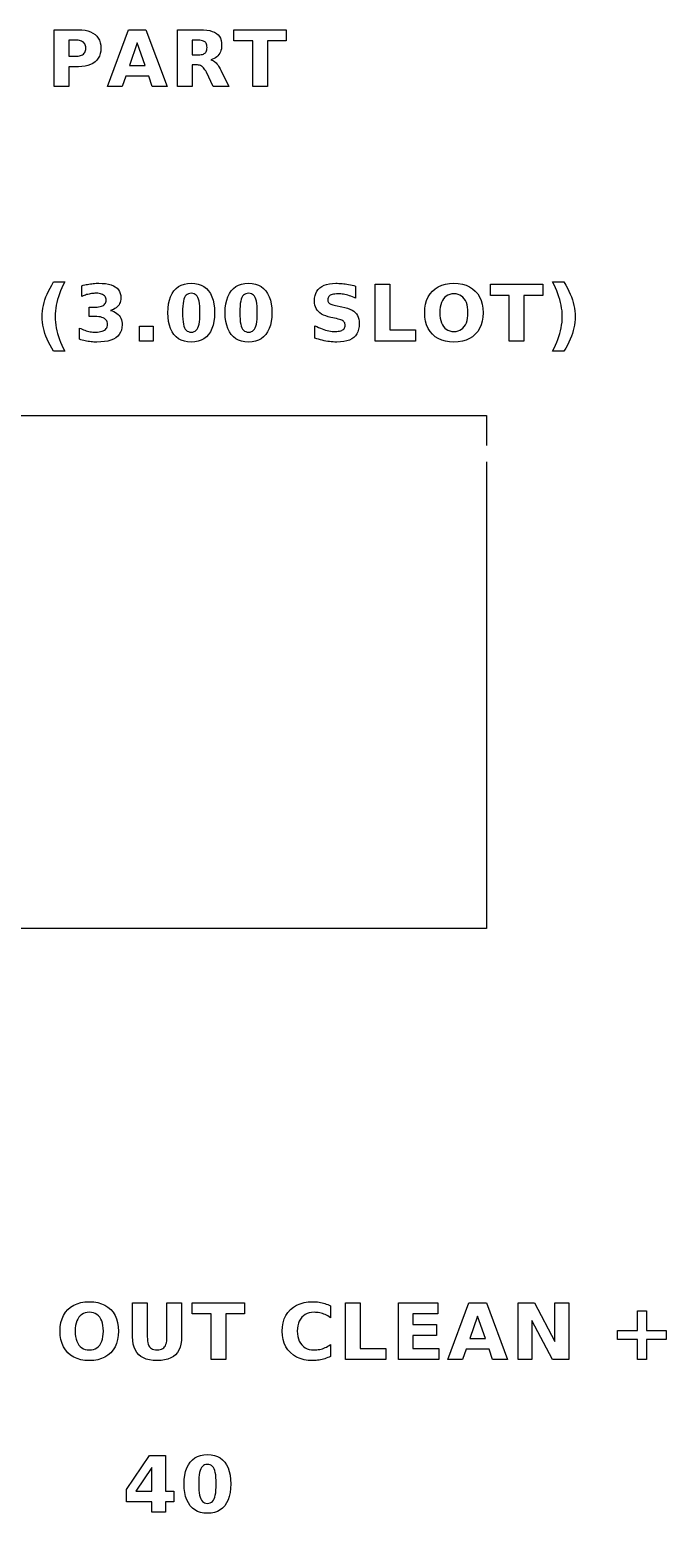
# Model space of a CAD drawing. Header units: millimetres. Extents: x 10 to 256, y 12 to 289.
# Drawn here: x 109.1 to 134.1, y 29 to 87.2 of the extents above; entities that cross this region are included whole.
import ezdxf

# ---------------------------------------------------------------- set-up
doc = ezdxf.new("R2010")
doc.units = ezdxf.units.MM
doc.layers.add('CUT', color=1, linetype='CONTINUOUS')
doc.layers.add('ENGRAVE', color=5, linetype='CONTINUOUS')

msp = doc.modelspace()

# ---------------------------------------------------------------- linework, layer by layer
at = {"layer": 'CUT', "color": 1}
for points in [[(86.925, 63.95), (86.925, 72.075), (105.575, 72.075), (105.575, 62.075), (108.425, 62.075), (108.425, 72.075), (127.075, 72.075), (127.075, 70.9)], [(127.075, 70.25), (127.075, 51.925), (86.925, 51.925), (86.925, 63.3)]]:
    msp.add_lwpolyline(points, dxfattribs=at)
at = {"layer": 'ENGRAVE', "color": 5}
for points in [[(111.7109, 87.0388), (111.7804, 86.9714), (111.8373, 86.8951), (111.8815, 86.8099), (111.9131, 86.7158), (111.9321, 86.6128), (111.9384, 86.5009), (111.9321, 86.3885), (111.9131, 86.2852), (111.8815, 86.1908), (111.8373, 86.1054), (111.7804, 86.029), (111.7109, 85.9616), (111.6295, 85.9039), (111.5372, 85.8567), (111.4339, 85.82), (111.3196, 85.7938), (111.1944, 85.7781), (111.0581, 85.7728), (110.6792, 85.7728), (110.6792, 85), (110.1048, 85), (110.1048, 87.2275), (111.0581, 87.2275), (111.1944, 87.2223), (111.3196, 87.2065), (111.4339, 87.1803), (111.5372, 87.1436), (111.6295, 87.0964), (111.7109, 87.0388)], [(113.9584, 85), (113.8182, 85.4058), (112.92, 85.4058), (112.7782, 85), (112.2009, 85), (113.0259, 87.2275), (113.7107, 87.2275), (114.5358, 85), (113.9584, 85)], [(116.098, 87.2111), (116.2121, 87.1906), (116.3131, 87.1619), (116.4011, 87.1249), (116.476, 87.0798), (116.5387, 87.0258), (116.5899, 86.9623), (116.6298, 86.8892), (116.6583, 86.8066), (116.6754, 86.7145), (116.6811, 86.6128), (116.6782, 86.5414), (116.6693, 86.4744), (116.6545, 86.4118), (116.6337, 86.3535), (116.607, 86.2997), (116.5744, 86.2503), (116.5359, 86.2051), (116.4913, 86.1641), (116.4407, 86.1272), (116.3841, 86.0944), (116.3215, 86.0658), (116.2529, 86.0414), (116.2915, 86.0306), (116.3288, 86.0159), (116.3646, 85.9976), (116.3991, 85.9754), (116.4323, 85.9495), (116.464, 85.9198), (116.4952, 85.8855), (116.5265, 85.8458), (116.5579, 85.8006), (116.5894, 85.75), (116.621, 85.694), (116.6528, 85.6326), (116.9646, 85), (116.3529, 85), (116.0814, 85.5535), (116.0539, 85.6063), (116.0264, 85.6532), (115.9987, 85.6941), (115.9709, 85.7292), (115.943, 85.7585), (115.915, 85.7818), (115.8853, 85.8005), (115.8526, 85.8158), (115.8167, 85.8277), (115.7777, 85.8362), (115.7357, 85.8413), (115.6905, 85.843), (115.5278, 85.843), (115.5278, 85), (114.9534, 85), (114.9534, 87.2275), (115.8307, 87.2275), (115.9709, 87.2234), (116.098, 87.2111)], [(117.9029, 86.7933), (117.1629, 86.7933), (117.1629, 87.2275), (119.2159, 87.2275), (119.2159, 86.7933), (118.4773, 86.7933), (118.4773, 85), (117.9029, 85), (117.9029, 86.7933)], [(111.2226, 86.2456), (111.2551, 86.2704), (111.2829, 86.2994), (111.3056, 86.3322), (111.3233, 86.3687), (111.336, 86.409), (111.3435, 86.4531), (111.3461, 86.5009), (111.3435, 86.5487), (111.336, 86.5928), (111.3233, 86.633), (111.3056, 86.6693), (111.2829, 86.7019), (111.2551, 86.7307), (111.2226, 86.7553), (111.1859, 86.7754), (111.145, 86.7911), (111.0999, 86.8023), (111.0505, 86.809), (110.997, 86.8113), (110.6792, 86.8113), (110.6792, 86.1891), (110.997, 86.1891), (111.0505, 86.1914), (111.0999, 86.1981), (111.145, 86.2094), (111.1859, 86.2252), (111.2226, 86.2456)], [(113.6734, 85.8191), (113.3691, 86.7053), (113.0632, 85.8191), (113.6734, 85.8191)], [(116.0284, 86.307), (116.0523, 86.3317), (116.0719, 86.3613), (116.0871, 86.3957), (116.098, 86.4349), (116.1045, 86.479), (116.1067, 86.5278), (116.1045, 86.5761), (116.098, 86.6196), (116.0871, 86.6583), (116.0719, 86.6922), (116.0523, 86.7213), (116.0284, 86.7456), (115.9994, 86.7657), (115.9648, 86.7821), (115.9245, 86.7948), (115.8785, 86.804), (115.8269, 86.8094), (115.7695, 86.8113), (115.5278, 86.8113), (115.5278, 86.2398), (115.7695, 86.2398), (115.8269, 86.2417), (115.8785, 86.2473), (115.9245, 86.2566), (115.9648, 86.2697), (115.9994, 86.2865), (116.0284, 86.307)], [(109.884, 74.9565), (109.8311, 75.0723), (109.7849, 75.186), (109.7453, 75.2976), (109.712, 75.4082), (109.6848, 75.5184), (109.6636, 75.6283), (109.6485, 75.7379), (109.6394, 75.8473), (109.6364, 75.9564), (109.6394, 76.0655), (109.6485, 76.1751), (109.6638, 76.2851), (109.6851, 76.3957), (109.7125, 76.5066), (109.746, 76.618), (109.7858, 76.7305), (109.8321, 76.8447), (109.885, 76.9606), (109.9443, 77.0782), (110.0101, 77.1975), (110.0825, 77.3185), (110.5256, 77.3185), (110.4646, 77.2011), (110.4089, 77.0845), (110.3585, 76.9688), (110.3134, 76.854), (110.2736, 76.7401), (110.2391, 76.627), (110.2099, 76.5146), (110.1861, 76.4026), (110.1675, 76.2911), (110.1542, 76.1801), (110.1463, 76.0695), (110.1436, 75.9593), (110.1463, 75.8492), (110.1542, 75.7385), (110.1673, 75.6274), (110.1857, 75.5157), (110.2094, 75.4036), (110.2384, 75.2909), (110.2727, 75.1776), (110.3124, 75.0633), (110.3575, 74.9482), (110.4081, 74.8321), (110.4641, 74.7151), (110.5256, 74.5972), (110.0825, 74.5972), (110.0097, 74.719), (109.9435, 74.8388), (109.884, 74.9565)], [(112.6162, 76.0445), (112.6582, 75.9989), (112.694, 75.9487), (112.7233, 75.8942), (112.7461, 75.8353), (112.7623, 75.7721), (112.7721, 75.7045), (112.7753, 75.6326), (112.7683, 75.5266), (112.7472, 75.4294), (112.7119, 75.3411), (112.6626, 75.2616), (112.5992, 75.1909), (112.5217, 75.1291), (112.4307, 75.0764), (112.3268, 75.0333), (112.2099, 74.9998), (112.0801, 74.9759), (111.9374, 74.9615), (111.7817, 74.9567), (111.7245, 74.9575), (111.6672, 74.9598), (111.6099, 74.9636), (111.5526, 74.969), (111.4952, 74.9759), (111.4378, 74.9843), (111.3805, 74.9943), (111.3233, 75.0058), (111.2664, 75.0188), (111.2097, 75.0334), (111.1532, 75.0495), (111.0969, 75.0671), (111.0969, 75.5103), (111.1505, 75.4845), (111.204, 75.4609), (111.2574, 75.4396), (111.3107, 75.4204), (111.3639, 75.4034), (111.4169, 75.3887), (111.4697, 75.3761), (111.5223, 75.3659), (111.5745, 75.3579), (111.6264, 75.3522), (111.6781, 75.3488), (111.7295, 75.3476), (111.8026, 75.3498), (111.8698, 75.3564), (111.9311, 75.3674), (111.9864, 75.3828), (112.0358, 75.4025), (112.0793, 75.4267), (112.1165, 75.455), (112.1469, 75.487), (112.1705, 75.5229), (112.1874, 75.5626), (112.1976, 75.6062), (112.2009, 75.6535), (112.1975, 75.7022), (112.1871, 75.7467), (112.1698, 75.7872), (112.1456, 75.8236), (112.1144, 75.8558), (112.0764, 75.884), (112.0315, 75.9079), (111.9801, 75.9275), (111.9221, 75.9427), (111.8575, 75.9536), (111.7864, 75.9601), (111.7086, 75.9623), (111.4788, 75.9623), (111.4788, 76.3323), (111.7205, 76.3323), (111.7896, 76.3342), (111.8525, 76.3399), (111.9093, 76.3493), (111.9599, 76.3625), (112.0044, 76.3795), (112.0428, 76.4002), (112.0752, 76.4248), (112.1016, 76.4533), (112.1222, 76.4858), (112.1369, 76.5222), (112.1458, 76.5626), (112.1487, 76.6069), (112.1459, 76.648), (112.1373, 76.6859), (112.123, 76.7206), (112.103, 76.7521), (112.0772, 76.7803), (112.0458, 76.8053), (112.0091, 76.8267), (111.9677, 76.8442), (111.9216, 76.8579), (111.8707, 76.8676), (111.8151, 76.8735), (111.7548, 76.8754), (111.7085, 76.8745), (111.662, 76.8719), (111.6153, 76.8676), (111.5685, 76.8615), (111.5215, 76.8536), (111.4743, 76.8441), (111.4271, 76.8328), (111.38, 76.8199), (111.333, 76.8053), (111.286, 76.789), (111.2392, 76.7711), (111.1924, 76.7516), (111.1924, 77.1723), (111.249, 77.1876), (111.3054, 77.2015), (111.3617, 77.2141), (111.4178, 77.2254), (111.4738, 77.2353), (111.5295, 77.2439), (111.5851, 77.2512), (111.6403, 77.2572), (111.6952, 77.2618), (111.7497, 77.2651), (111.8039, 77.2671), (111.8578, 77.2678), (111.9964, 77.2638), (112.1229, 77.252), (112.2373, 77.2322), (112.3395, 77.2045), (112.4296, 77.1688), (112.5075, 77.1253), (112.5734, 77.0738), (112.6273, 77.0143), (112.6692, 76.9468), (112.6992, 76.8713), (112.7171, 76.7879), (112.7231, 76.6964), (112.7203, 76.6332), (112.7117, 76.5739), (112.6974, 76.5186), (112.6774, 76.4673), (112.6516, 76.4198), (112.6202, 76.3763), (112.5831, 76.3369), (112.5406, 76.3015), (112.4926, 76.2702), (112.4392, 76.2431), (112.3802, 76.22), (112.3158, 76.201), (112.3879, 76.1793), (112.454, 76.1527), (112.5141, 76.1214), (112.5681, 76.0853), (112.6162, 76.0445)], [(116.1649, 75.2574), (116.0797, 75.1655), (115.9835, 75.0903), (115.8762, 75.0319), (115.7577, 74.9901), (115.6282, 74.9651), (115.4875, 74.9567), (115.3464, 74.9651), (115.2165, 74.9901), (115.0977, 75.0319), (114.9902, 75.0903), (114.8938, 75.1655), (114.8087, 75.2574), (114.7357, 75.3646), (114.676, 75.4859), (114.6296, 75.6212), (114.5965, 75.7706), (114.5766, 75.934), (114.5699, 76.1115), (114.5766, 76.2895), (114.5965, 76.4533), (114.6296, 76.6029), (114.676, 76.7385), (114.7357, 76.8599), (114.8087, 76.9672), (114.8938, 77.059), (114.9902, 77.1342), (115.0977, 77.1926), (115.2165, 77.2344), (115.3464, 77.2594), (115.4875, 77.2678), (115.6282, 77.2594), (115.7577, 77.2344), (115.8762, 77.1926), (115.9835, 77.1342), (116.0797, 77.059), (116.1649, 76.9672), (116.2378, 76.8599), (116.2975, 76.7385), (116.3439, 76.6029), (116.3771, 76.4533), (116.3969, 76.2895), (116.4036, 76.1115), (116.3969, 75.934), (116.3771, 75.7706), (116.3439, 75.6212), (116.2975, 75.4859), (116.2378, 75.3646), (116.1649, 75.2574)], [(118.4861, 75.3646), (118.4131, 75.2574), (118.328, 75.1655), (118.2318, 75.0903), (118.1244, 75.0319), (118.006, 74.9901), (117.8764, 74.9651), (117.7358, 74.9567), (117.5947, 74.9651), (117.4647, 74.9901), (117.346, 75.0319), (117.2385, 75.0903), (117.1421, 75.1655), (117.0569, 75.2574), (116.984, 75.3646), (116.9243, 75.4859), (116.8779, 75.6212), (116.8447, 75.7706), (116.8249, 75.934), (116.8182, 76.1115), (116.8249, 76.2895), (116.8447, 76.4533), (116.8779, 76.6029), (116.9243, 76.7385), (116.984, 76.8599), (117.0569, 76.9672), (117.1421, 77.059), (117.2385, 77.1342), (117.346, 77.1926), (117.4647, 77.2344), (117.5947, 77.2594), (117.7358, 77.2678), (117.8764, 77.2594), (118.006, 77.2344), (118.1244, 77.1926), (118.2318, 77.1342), (118.328, 77.059), (118.4131, 76.9672), (118.4861, 76.8599), (118.5458, 76.7385), (118.5922, 76.6029), (118.6253, 76.4533), (118.6452, 76.2895), (118.6519, 76.1115), (118.6452, 75.934), (118.6253, 75.7706), (118.5922, 75.6212), (118.5458, 75.4859), (118.4861, 75.3646)], [(121.7557, 76.7579), (121.6962, 76.7774), (121.6373, 76.7947), (121.5789, 76.8098), (121.5212, 76.8225), (121.4646, 76.833), (121.4092, 76.8411), (121.3547, 76.8469), (121.3014, 76.8504), (121.2491, 76.8515), (121.1835, 76.85), (121.1238, 76.8452), (121.0701, 76.8374), (121.0224, 76.8263), (120.9806, 76.8122), (120.9448, 76.7948), (120.9147, 76.7742), (120.8901, 76.7501), (120.8709, 76.7225), (120.8572, 76.6914), (120.849, 76.6568), (120.8463, 76.6188), (120.8481, 76.59), (120.8537, 76.5635), (120.8629, 76.5392), (120.8758, 76.517), (120.8924, 76.497), (120.9127, 76.4793), (120.9378, 76.463), (120.969, 76.4475), (121.0061, 76.4329), (121.0493, 76.4189), (121.0985, 76.4058), (121.1537, 76.3935), (121.3983, 76.3443), (121.5162, 76.3172), (121.6221, 76.2859), (121.7161, 76.2503), (121.7982, 76.2103), (121.8683, 76.1661), (121.9265, 76.1175), (121.9744, 76.0632), (122.0135, 76.0018), (122.044, 75.9332), (122.0657, 75.8576), (122.0788, 75.7747), (122.0831, 75.6848), (122.0771, 75.5672), (122.0589, 75.4601), (122.0285, 75.3635), (121.986, 75.2773), (121.9314, 75.2017), (121.8646, 75.1365), (121.7853, 75.0816), (121.6932, 75.0366), (121.5884, 75.0017), (121.4707, 74.9767), (121.3402, 74.9617), (121.1969, 74.9567), (121.1263, 74.9579), (121.0555, 74.9612), (120.9847, 74.9668), (120.9138, 74.9746), (120.8428, 74.9847), (120.7717, 74.997), (120.7006, 75.0115), (120.6295, 75.0282), (120.5584, 75.047), (120.4872, 75.068), (120.4161, 75.0911), (120.345, 75.1164), (120.345, 75.6013), (120.4157, 75.565), (120.4857, 75.5319), (120.5548, 75.5019), (120.6232, 75.4749), (120.6907, 75.4511), (120.7575, 75.4304), (120.8235, 75.4129), (120.8887, 75.3985), (120.9532, 75.3874), (121.0168, 75.3794), (121.0797, 75.3746), (121.1417, 75.373), (121.2019, 75.3747), (121.2573, 75.38), (121.3077, 75.3887), (121.3532, 75.4008), (121.3939, 75.4165), (121.4297, 75.4357), (121.4602, 75.458), (121.4852, 75.4834), (121.5046, 75.5117), (121.5185, 75.5431), (121.5269, 75.5774), (121.5296, 75.6147), (121.5277, 75.6482), (121.5221, 75.679), (121.5127, 75.7072), (121.4995, 75.7327), (121.4825, 75.7556), (121.4617, 75.7758), (121.4354, 75.7944), (121.4015, 75.8123), (121.3601, 75.8295), (121.3112, 75.8461), (121.2548, 75.862), (121.191, 75.8773), (120.9686, 75.9265), (120.8622, 75.9527), (120.7658, 75.9837), (120.6794, 76.0194), (120.6029, 76.0598), (120.5365, 76.1049), (120.48, 76.1548), (120.4328, 76.21), (120.3942, 76.2713), (120.3642, 76.3387), (120.3428, 76.4121), (120.3299, 76.4915), (120.3256, 76.577), (120.3316, 76.6836), (120.3495, 76.7817), (120.3793, 76.8713), (120.4211, 76.9523), (120.4748, 77.0248), (120.5405, 77.0888), (120.6173, 77.1435), (120.7046, 77.1882), (120.8023, 77.223), (120.9105, 77.2479), (121.0291, 77.2628), (121.1581, 77.2678), (121.2196, 77.267), (121.2816, 77.2647), (121.3443, 77.2609), (121.4075, 77.2555), (121.4712, 77.2486), (121.5356, 77.2402), (121.6006, 77.2302), (121.6664, 77.2187), (121.7329, 77.2057), (121.8002, 77.1911), (121.8682, 77.175), (121.9369, 77.1574), (121.9369, 76.6859), (121.876, 76.7122), (121.8156, 76.7362), (121.7557, 76.7579)], [(122.7097, 75), (122.7097, 77.2275), (123.2841, 77.2275), (123.2841, 75.4342), (124.2926, 75.4342), (124.2926, 75), (122.7097, 75)], [(126.53, 77.0544), (126.6379, 76.9604), (126.7309, 76.8515), (126.807, 76.7295), (126.8662, 76.5945), (126.9084, 76.4465), (126.9338, 76.2855), (126.9423, 76.1115), (126.9338, 75.938), (126.9084, 75.7773), (126.8662, 75.6296), (126.807, 75.4948), (126.7309, 75.373), (126.6379, 75.2641), (126.53, 75.1702), (126.4091, 75.0933), (126.2753, 75.0336), (126.1286, 74.9909), (125.969, 74.9653), (125.7964, 74.9567), (125.6243, 74.9653), (125.465, 74.9909), (125.3184, 75.0336), (125.1847, 75.0933), (125.0638, 75.1702), (124.9557, 75.2641), (124.8625, 75.373), (124.7862, 75.4948), (124.7269, 75.6296), (124.6845, 75.7773), (124.6591, 75.938), (124.6506, 76.1115), (124.6591, 76.2855), (124.6845, 76.4465), (124.7269, 76.5945), (124.7862, 76.7295), (124.8625, 76.8515), (124.9557, 76.9604), (125.0638, 77.0544), (125.1847, 77.1312), (125.3184, 77.191), (125.465, 77.2336), (125.6243, 77.2593), (125.7964, 77.2678), (125.969, 77.2593), (126.1286, 77.2336), (126.2753, 77.191), (126.4091, 77.1312), (126.53, 77.0544)], [(127.9731, 75), (127.9731, 76.7933), (127.2331, 76.7933), (127.2331, 77.2275), (129.286, 77.2275), (129.286, 76.7933), (128.5475, 76.7933), (128.5475, 75), (127.9731, 75)], [(129.8815, 75.0633), (129.9213, 75.1776), (129.9558, 75.2909), (129.985, 75.4036), (130.0088, 75.5157), (130.0274, 75.6274), (130.0407, 75.7385), (130.0486, 75.8492), (130.0513, 75.9593), (130.0486, 76.0695), (130.0407, 76.1801), (130.0274, 76.2911), (130.0088, 76.4026), (129.985, 76.5146), (129.9558, 76.627), (129.9213, 76.7401), (129.8815, 76.854), (129.8364, 76.9688), (129.786, 77.0845), (129.7303, 77.2011), (129.6693, 77.3185), (130.1125, 77.3185), (130.1848, 77.1975), (130.2506, 77.0782), (130.31, 76.9606), (130.3628, 76.8447), (130.4091, 76.7305), (130.4489, 76.618), (130.4824, 76.5066), (130.5098, 76.3957), (130.5311, 76.2851), (130.5464, 76.1751), (130.5555, 76.0655), (130.5586, 75.9564), (130.5555, 75.8473), (130.5465, 75.7379), (130.5313, 75.6283), (130.5101, 75.5184), (130.4829, 75.4082), (130.4496, 75.2976), (130.41, 75.186), (130.3638, 75.0723), (130.3109, 74.9565), (130.2514, 74.8388), (130.1852, 74.719), (130.1125, 74.5972), (129.6693, 74.5972), (129.7303, 74.7151), (129.786, 74.8321), (129.8364, 74.9482), (129.8815, 75.0633)], [(115.7508, 76.7046), (115.7218, 76.7568), (115.6868, 76.7995), (115.6458, 76.8327), (115.599, 76.8564), (115.5462, 76.8707), (115.4875, 76.8754), (115.4288, 76.8707), (115.3759, 76.8564), (115.329, 76.8327), (115.2879, 76.7995), (115.2527, 76.7568), (115.2234, 76.7046), (115.1993, 76.6408), (115.1795, 76.5633), (115.1641, 76.472), (115.1531, 76.3671), (115.1465, 76.2484), (115.1444, 76.116), (115.1465, 75.9822), (115.1531, 75.8622), (115.1641, 75.7561), (115.1795, 75.6638), (115.1993, 75.5853), (115.2234, 75.5207), (115.2527, 75.4678), (115.2879, 75.4245), (115.329, 75.3909), (115.3759, 75.3669), (115.4288, 75.3524), (115.4875, 75.3476), (115.5458, 75.3524), (115.5982, 75.3669), (115.6449, 75.3909), (115.6858, 75.4245), (115.7208, 75.4678), (115.7501, 75.5207), (115.7743, 75.5853), (115.794, 75.6638), (115.8094, 75.7561), (115.8204, 75.8622), (115.827, 75.9822), (115.8292, 76.116), (115.827, 76.2484), (115.8205, 76.3671), (115.8096, 76.472), (115.7944, 76.5633), (115.7748, 76.6408), (115.7508, 76.7046)], [(118.0231, 76.6408), (117.9991, 76.7046), (117.97, 76.7568), (117.935, 76.7995), (117.8941, 76.8327), (117.8473, 76.8564), (117.7945, 76.8707), (117.7358, 76.8754), (117.6771, 76.8707), (117.6242, 76.8564), (117.5773, 76.8327), (117.5362, 76.7995), (117.501, 76.7568), (117.4717, 76.7046), (117.4475, 76.6408), (117.4278, 76.5633), (117.4124, 76.472), (117.4014, 76.3671), (117.3948, 76.2484), (117.3926, 76.116), (117.3948, 75.9822), (117.4014, 75.8622), (117.4124, 75.7561), (117.4278, 75.6638), (117.4475, 75.5853), (117.4717, 75.5207), (117.501, 75.4678), (117.5362, 75.4245), (117.5773, 75.3909), (117.6242, 75.3669), (117.6771, 75.3524), (117.7358, 75.3476), (117.7941, 75.3524), (117.8465, 75.3669), (117.8932, 75.3909), (117.9341, 75.4245), (117.9691, 75.4678), (117.9984, 75.5207), (118.0225, 75.5853), (118.0423, 75.6638), (118.0577, 75.7561), (118.0687, 75.8622), (118.0753, 75.9822), (118.0774, 76.116), (118.0753, 76.2484), (118.0687, 76.3671), (118.0579, 76.472), (118.0426, 76.5633), (118.0231, 76.6408)], [(125.4406, 76.7168), (125.3891, 76.6576), (125.3449, 76.5885), (125.3087, 76.5107), (125.2806, 76.4241), (125.2605, 76.3287), (125.2484, 76.2245), (125.2444, 76.1115), (125.2484, 75.999), (125.2605, 75.8952), (125.2806, 75.8001), (125.3087, 75.7137), (125.3449, 75.636), (125.3891, 75.5669), (125.4406, 75.5077), (125.4987, 75.4592), (125.5633, 75.4215), (125.6345, 75.3945), (125.7122, 75.3784), (125.7964, 75.373), (125.8811, 75.3784), (125.9592, 75.3945), (126.0307, 75.4215), (126.0955, 75.4592), (126.1537, 75.5077), (126.2052, 75.5669), (126.2494, 75.636), (126.2856, 75.7137), (126.3138, 75.8001), (126.3339, 75.8952), (126.3459, 75.999), (126.3499, 76.1115), (126.3459, 76.2245), (126.3339, 76.3287), (126.3138, 76.4241), (126.2856, 76.5107), (126.2494, 76.5885), (126.2052, 76.6576), (126.1537, 76.7168), (126.0955, 76.7653), (126.0307, 76.803), (125.9592, 76.83), (125.8811, 76.8461), (125.7964, 76.8515), (125.7122, 76.8461), (125.6345, 76.83), (125.5633, 76.803), (125.4987, 76.7653), (125.4406, 76.7168)], [(113.4526, 75.5774), (113.9897, 75.5774), (113.9897, 75), (113.4526, 75), (113.4526, 75.5774)], [(112.4197, 36.8515), (112.4958, 36.7295), (112.5549, 36.5945), (112.5972, 36.4465), (112.6226, 36.2855), (112.631, 36.1115), (112.6226, 35.938), (112.5972, 35.7773), (112.5549, 35.6296), (112.4958, 35.4948), (112.4197, 35.373), (112.3267, 35.2641), (112.2187, 35.1702), (112.0979, 35.0933), (111.9641, 35.0336), (111.8174, 34.9909), (111.6578, 34.9653), (111.4852, 34.9567), (111.3131, 34.9653), (111.1537, 34.9909), (111.0072, 35.0336), (110.8735, 35.0933), (110.7526, 35.1702), (110.6445, 35.2641), (110.5512, 35.373), (110.475, 35.4948), (110.4156, 35.6296), (110.3733, 35.7773), (110.3478, 35.938), (110.3394, 36.1115), (110.3478, 36.2855), (110.3733, 36.4465), (110.4156, 36.5945), (110.475, 36.7295), (110.5512, 36.8515), (110.6445, 36.9604), (110.7526, 37.0544), (110.8735, 37.1312), (111.0072, 37.191), (111.1537, 37.2336), (111.3131, 37.2593), (111.4852, 37.2678), (111.6578, 37.2593), (111.8174, 37.2336), (111.9641, 37.191), (112.0979, 37.1312), (112.2187, 37.0544), (112.3267, 36.9604), (112.4197, 36.8515)], [(111.0337, 36.5885), (110.9975, 36.5107), (110.9693, 36.4241), (110.9492, 36.3287), (110.9372, 36.2245), (110.9332, 36.1115), (110.9372, 35.999), (110.9492, 35.8952), (110.9693, 35.8001), (110.9975, 35.7137), (111.0337, 35.636), (111.0779, 35.5669), (111.1294, 35.5077), (111.1875, 35.4592), (111.2521, 35.4215), (111.3232, 35.3945), (111.4009, 35.3784), (111.4852, 35.373), (111.5699, 35.3784), (111.648, 35.3945), (111.7194, 35.4215), (111.7842, 35.4592), (111.8424, 35.5077), (111.894, 35.5669), (111.9382, 35.636), (111.9744, 35.7137), (112.0025, 35.8001), (112.0226, 35.8952), (112.0347, 35.999), (112.0387, 36.1115), (112.0347, 36.2245), (112.0226, 36.3287), (112.0025, 36.4241), (111.9744, 36.5107), (111.9382, 36.5885), (111.894, 36.6576), (111.8424, 36.7168), (111.7842, 36.7653), (111.7194, 36.803), (111.648, 36.83), (111.5699, 36.8461), (111.4852, 36.8515), (111.4009, 36.8461), (111.3232, 36.83), (111.2521, 36.803), (111.1875, 36.7653), (111.1294, 36.7168), (111.0779, 36.6576), (111.0337, 36.5885)], [(113.8019, 35.5941), (113.8245, 35.5415), (113.8521, 35.4976), (113.8853, 35.4613), (113.9249, 35.4317), (113.9709, 35.4086), (114.0232, 35.3921), (114.0818, 35.3823), (114.1467, 35.379), (114.2122, 35.3823), (114.2712, 35.3921), (114.3237, 35.4086), (114.3699, 35.4317), (114.4096, 35.4613), (114.4429, 35.4976), (114.4705, 35.5415), (114.493, 35.5941), (114.5106, 35.6555), (114.5231, 35.7257), (114.5307, 35.8046), (114.5332, 35.8922), (114.5332, 37.2275), (115.1076, 37.2275), (115.1076, 35.8922), (115.101, 35.7413), (115.0812, 35.6038), (115.0483, 35.4797), (115.0021, 35.369), (114.9428, 35.2718), (114.8704, 35.188), (114.7844, 35.1173), (114.6845, 35.0595), (114.5708, 35.0145), (114.4433, 34.9824), (114.302, 34.9632), (114.1467, 34.9567), (113.992, 34.9632), (113.851, 34.9824), (113.7238, 35.0145), (113.6103, 35.0595), (113.5106, 35.1173), (113.4246, 35.188), (113.3521, 35.2718), (113.2928, 35.369), (113.2467, 35.4797), (113.2138, 35.6038), (113.194, 35.7413), (113.1874, 35.8922), (113.1874, 37.2275), (113.7618, 37.2275), (113.7618, 35.8922), (113.7643, 35.8046), (113.7718, 35.7257), (113.7844, 35.6555), (113.8019, 35.5941)], [(116.2652, 35), (116.2652, 36.7933), (115.5252, 36.7933), (115.5252, 37.2275), (117.5782, 37.2275), (117.5782, 36.7933), (116.8396, 36.7933), (116.8396, 35), (116.2652, 35)], [(120.6769, 35.0136), (120.62, 34.9985), (120.5624, 34.9857), (120.504, 34.9753), (120.4447, 34.9672), (120.3846, 34.9614), (120.3237, 34.9579), (120.262, 34.9567), (120.0829, 34.9654), (119.9167, 34.9913), (119.7633, 35.0345), (119.6227, 35.095), (119.4951, 35.1728), (119.3802, 35.2678), (119.2808, 35.3777), (119.1995, 35.4998), (119.1363, 35.6343), (119.0911, 35.781), (119.064, 35.9401), (119.055, 36.1115), (119.064, 36.2834), (119.0911, 36.4428), (119.1363, 36.5899), (119.1995, 36.7246), (119.2808, 36.8468), (119.3802, 36.9567), (119.4951, 37.0518), (119.6227, 37.1295), (119.7633, 37.19), (119.9167, 37.2332), (120.0829, 37.2592), (120.262, 37.2678), (120.3237, 37.2666), (120.3846, 37.2632), (120.4447, 37.2574), (120.504, 37.2492), (120.5624, 37.2388), (120.62, 37.226), (120.6769, 37.211), (120.7329, 37.1937), (120.7883, 37.1742), (120.8428, 37.1524), (120.8967, 37.1284), (120.9498, 37.1022), (120.9498, 36.6412), (120.8967, 36.6759), (120.8438, 36.7073), (120.7913, 36.7355), (120.7389, 36.7605), (120.6868, 36.7823), (120.635, 36.8008), (120.5828, 36.8163), (120.5297, 36.829), (120.4757, 36.8389), (120.4208, 36.8459), (120.365, 36.8501), (120.3082, 36.8515), (120.2094, 36.8461), (120.1179, 36.8297), (120.0337, 36.8023), (119.9568, 36.764), (119.8872, 36.7148), (119.8248, 36.6546), (119.771, 36.5848), (119.727, 36.5067), (119.6928, 36.4204), (119.6683, 36.3257), (119.6537, 36.2228), (119.6488, 36.1115), (119.6537, 36.0007), (119.6683, 35.8982), (119.6928, 35.8038), (119.727, 35.7176), (119.771, 35.6397), (119.8248, 35.5699), (119.8872, 35.5098), (119.9568, 35.4605), (120.0337, 35.4222), (120.1179, 35.3949), (120.2094, 35.3785), (120.3082, 35.373), (120.365, 35.3744), (120.4208, 35.3786), (120.4757, 35.3857), (120.5297, 35.3955), (120.5828, 35.4082), (120.635, 35.4237), (120.6868, 35.4422), (120.7389, 35.464), (120.7913, 35.489), (120.8438, 35.5172), (120.8967, 35.5487), (120.9498, 35.5834), (120.9498, 35.1223), (120.8967, 35.0961), (120.8428, 35.0721), (120.7883, 35.0504), (120.7329, 35.0308), (120.6769, 35.0136)], [(121.5479, 37.2275), (122.1223, 37.2275), (122.1223, 35.4342), (123.1309, 35.4342), (123.1309, 35), (121.5479, 35), (121.5479, 37.2275)], [(125.1091, 35.9444), (124.1916, 35.9444), (124.1916, 35.4342), (125.2002, 35.4342), (125.2002, 35), (123.6172, 35), (123.6172, 37.2275), (125.1673, 37.2275), (125.1673, 36.7933), (124.1916, 36.7933), (124.1916, 36.3786), (125.1091, 36.3786), (125.1091, 35.9444)], [(127.3186, 35), (127.1784, 35.4058), (126.2802, 35.4058), (126.1385, 35), (125.5611, 35), (126.3862, 37.2275), (127.071, 37.2275), (127.896, 35), (127.3186, 35)], [(129.6684, 35), (128.8582, 36.5278), (128.8582, 35), (128.3137, 35), (128.3137, 37.2275), (128.9552, 37.2275), (129.7653, 35.6997), (129.7653, 37.2275), (130.3099, 37.2275), (130.3099, 35), (129.6684, 35)], [(133.0012, 35), (133.0012, 35.7818), (132.2224, 35.7818), (132.2224, 36.1339), (133.0012, 36.1339), (133.0012, 36.9157), (133.3563, 36.9157), (133.3563, 36.1339), (134.1351, 36.1339), (134.1351, 35.7818), (133.3563, 35.7818), (133.3563, 35), (133.0012, 35)], [(127.0337, 35.8191), (126.7293, 36.7053), (126.4235, 35.8191), (127.0337, 35.8191)], [(114.4809, 29.8221), (114.7986, 29.8221), (114.7986, 29.4058), (114.4809, 29.4058), (114.4809, 29), (113.9378, 29), (113.9378, 29.4058), (112.9501, 29.4058), (112.9501, 29.8982), (113.8423, 31.2275), (114.4809, 31.2275), (114.4809, 29.8221)], [(117.0144, 29.7706), (116.9813, 29.6212), (116.9349, 29.4859), (116.8752, 29.3646), (116.8022, 29.2574), (116.7171, 29.1655), (116.6209, 29.0903), (116.5135, 29.0319), (116.3951, 28.9901), (116.2655, 28.9651), (116.1249, 28.9567), (115.9838, 28.9651), (115.8538, 28.9901), (115.7351, 29.0319), (115.6276, 29.0903), (115.5312, 29.1655), (115.446, 29.2574), (115.3731, 29.3646), (115.3134, 29.4859), (115.267, 29.6212), (115.2338, 29.7706), (115.214, 29.934), (115.2073, 30.1115), (115.214, 30.2895), (115.2338, 30.4533), (115.267, 30.6029), (115.3134, 30.7385), (115.3731, 30.8599), (115.446, 30.9672), (115.5312, 31.059), (115.6276, 31.1342), (115.7351, 31.1926), (115.8538, 31.2344), (115.9838, 31.2594), (116.1249, 31.2678), (116.2655, 31.2594), (116.3951, 31.2344), (116.5135, 31.1926), (116.6209, 31.1342), (116.7171, 31.059), (116.8022, 30.9672), (116.8752, 30.8599), (116.9349, 30.7385), (116.9813, 30.6029), (117.0144, 30.4533), (117.0343, 30.2895), (117.041, 30.1115), (117.0343, 29.934), (117.0144, 29.7706)], [(113.9378, 29.8221), (113.9378, 30.7546), (113.3082, 29.8221), (113.9378, 29.8221)], [(116.4578, 30.3671), (116.447, 30.472), (116.4317, 30.5633), (116.4122, 30.6408), (116.3882, 30.7046), (116.3591, 30.7568), (116.3241, 30.7995), (116.2832, 30.8327), (116.2364, 30.8564), (116.1836, 30.8707), (116.1249, 30.8754), (116.0662, 30.8707), (116.0133, 30.8564), (115.9664, 30.8327), (115.9253, 30.7995), (115.8901, 30.7568), (115.8608, 30.7046), (115.8366, 30.6408), (115.8169, 30.5633), (115.8015, 30.472), (115.7905, 30.3671), (115.7839, 30.2484), (115.7817, 30.116), (115.7839, 29.9822), (115.7905, 29.8622), (115.8015, 29.7561), (115.8169, 29.6638), (115.8366, 29.5853), (115.8608, 29.5207), (115.8901, 29.4678), (115.9253, 29.4245), (115.9664, 29.3909), (116.0133, 29.3669), (116.0662, 29.3524), (116.1249, 29.3476), (116.1832, 29.3524), (116.2356, 29.3669), (116.2823, 29.3909), (116.3232, 29.4245), (116.3582, 29.4678), (116.3875, 29.5207), (116.4116, 29.5853), (116.4314, 29.6638), (116.4468, 29.7561), (116.4578, 29.8622), (116.4644, 29.9822), (116.4665, 30.116), (116.4644, 30.2484), (116.4578, 30.3671)]]:
    msp.add_lwpolyline(points, close=True, dxfattribs=at)

doc.saveas('drawing.dxf')
